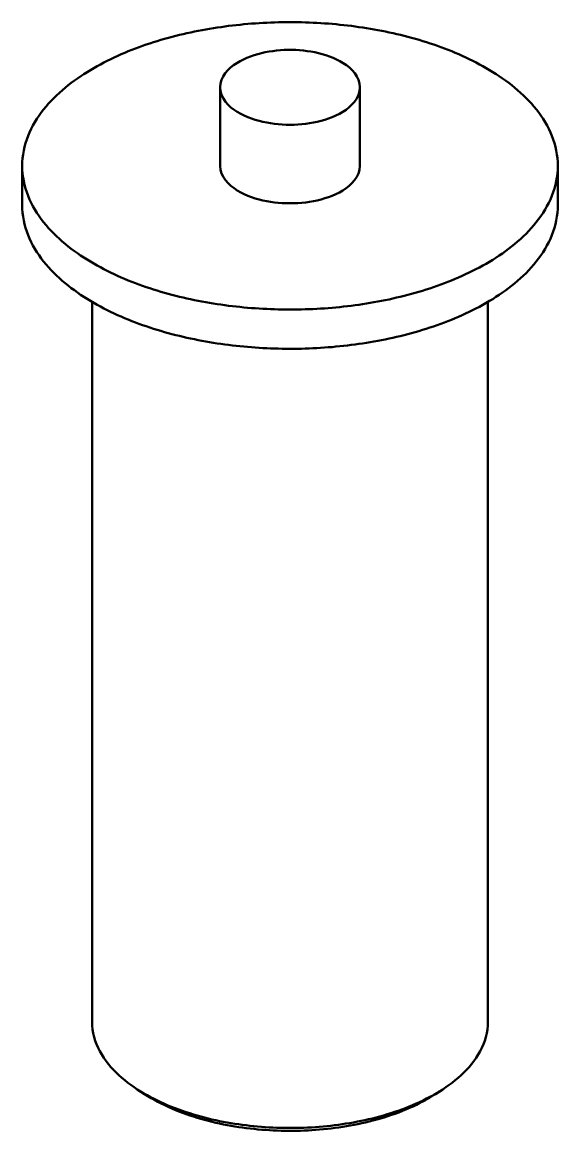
# Model space of a CAD drawing. Header units: millimetres. Extents: x 0 to 841, y 0 to 594.
# Drawn here: x 385.96 to 402.73, y 272.56 to 307.31 of the extents above; entities that cross this region are included whole.
import ezdxf

# ---------------------------------------------------------------- set-up
doc = ezdxf.new("R2010")
doc.units = ezdxf.units.MM
doc.layers.add('FINA', color=7, linetype='CONTINUOUS', lineweight=25)
doc.layers.add('VIS', color=7, linetype='CONTINUOUS', lineweight=50)

msp = doc.modelspace()

# ---------------------------------------------------------------- linework, layer by layer
at = {"layer": 'FINA'}
for points in [[(402.734, 302.804), (402.731, 302.924), (402.722, 303.045), (402.708, 303.164), (402.687, 303.283), (402.661, 303.4), (402.629, 303.516), (402.592, 303.631), (402.55, 303.743), (402.503, 303.854), (402.452, 303.963), (402.396, 304.07), (402.336, 304.175), (402.273, 304.277), (402.206, 304.377), (402.136, 304.475), (402.062, 304.57), (401.986, 304.663), (401.907, 304.754), (401.825, 304.843), (401.742, 304.929), (401.656, 305.013), (401.567, 305.095), (401.477, 305.175), (401.385, 305.253), (401.292, 305.329), (401.197, 305.403), (401.1, 305.474), (401.002, 305.544), (400.903, 305.612), (400.803, 305.679), (400.701, 305.743), (400.598, 305.806), (400.494, 305.867), (400.39, 305.927), (400.284, 305.984), (400.178, 306.041), (400.071, 306.095), (399.963, 306.149), (399.854, 306.2), (399.744, 306.251), (399.634, 306.299), (399.524, 306.347), (399.412, 306.393), (399.301, 306.438), (399.188, 306.481), (399.076, 306.523), (398.962, 306.564), (398.849, 306.603), (398.734, 306.642), (398.62, 306.679), (398.505, 306.714), (398.39, 306.749), (398.274, 306.783), (398.158, 306.815), (398.042, 306.846), (397.925, 306.876), (397.808, 306.905), (397.691, 306.933), (397.574, 306.96), (397.456, 306.986), (397.339, 307.011), (397.22, 307.034), (397.102, 307.057), (396.984, 307.078), (396.865, 307.099), (396.746, 307.118), (396.627, 307.137), (396.508, 307.155), (396.389, 307.171), (396.27, 307.187), (396.15, 307.201), (396.031, 307.215), (395.911, 307.228), (395.791, 307.239), (395.671, 307.25), (395.551, 307.26), (395.431, 307.269), (395.311, 307.277), (395.191, 307.284), (395.071, 307.29), (394.95, 307.295), (394.83, 307.299), (394.71, 307.302), (394.589, 307.305), (394.469, 307.306), (394.348, 307.306), (394.228, 307.306), (394.108, 307.305), (393.987, 307.302), (393.867, 307.299), (393.747, 307.295), (393.626, 307.29), (393.506, 307.284), (393.386, 307.277), (393.266, 307.269), (393.146, 307.26), (393.026, 307.25), (392.906, 307.239), (392.786, 307.228), (392.666, 307.215), (392.547, 307.201), (392.427, 307.187), (392.308, 307.171), (392.189, 307.155), (392.07, 307.137), (391.951, 307.118), (391.832, 307.099), (391.713, 307.078), (391.595, 307.057), (391.476, 307.034), (391.358, 307.011), (391.241, 306.986), (391.123, 306.96), (391.006, 306.933), (390.889, 306.905), (390.772, 306.876), (390.655, 306.846), (390.539, 306.815), (390.423, 306.783), (390.307, 306.749), (390.192, 306.714), (390.077, 306.679), (389.963, 306.642), (389.848, 306.603), (389.735, 306.564), (389.621, 306.523), (389.509, 306.481), (389.396, 306.438), (389.285, 306.393), (389.173, 306.347), (389.063, 306.299), (388.953, 306.251), (388.843, 306.2), (388.734, 306.149), (388.626, 306.095), (388.519, 306.041), (388.413, 305.984), (388.307, 305.927), (388.202, 305.867), (388.099, 305.806), (387.996, 305.743), (387.894, 305.679), (387.794, 305.612), (387.695, 305.544), (387.597, 305.474), (387.5, 305.403), (387.405, 305.329), (387.311, 305.253), (387.22, 305.175), (387.13, 305.095), (387.041, 305.013), (386.955, 304.929), (386.871, 304.843), (386.79, 304.754), (386.711, 304.663), (386.635, 304.57), (386.561, 304.475), (386.491, 304.377), (386.424, 304.277), (386.361, 304.175), (386.301, 304.07), (386.245, 303.963), (386.194, 303.854), (386.147, 303.743), (386.105, 303.631), (386.068, 303.516), (386.036, 303.4), (386.01, 303.283), (385.989, 303.164), (385.975, 303.045), (385.966, 302.924), (385.963, 302.804)], [(396.536, 305.265), (396.525, 305.384), (396.492, 305.5), (396.441, 305.608), (396.374, 305.708), (396.297, 305.799), (396.21, 305.882), (396.116, 305.957), (396.017, 306.025), (395.913, 306.086), (395.807, 306.14), (395.697, 306.19), (395.586, 306.234), (395.472, 306.273), (395.357, 306.307), (395.241, 306.337), (395.124, 306.363), (395.006, 306.385), (394.887, 306.403), (394.768, 306.418), (394.648, 306.428), (394.528, 306.435), (394.409, 306.439), (394.288, 306.439), (394.168, 306.435), (394.049, 306.428), (393.929, 306.418), (393.81, 306.403), (393.691, 306.385), (393.573, 306.363), (393.456, 306.337), (393.34, 306.307), (393.225, 306.273), (393.111, 306.234), (393, 306.19), (392.89, 306.14), (392.783, 306.086), (392.68, 306.025), (392.581, 305.957), (392.487, 305.882), (392.4, 305.799), (392.322, 305.708), (392.256, 305.608), (392.205, 305.5), (392.172, 305.384), (392.161, 305.265)], [(392.161, 305.265), (392.173, 305.143), (392.207, 305.025), (392.261, 304.914), (392.329, 304.813), (392.41, 304.72), (392.5, 304.637), (392.597, 304.561), (392.699, 304.493), (392.806, 304.432), (392.916, 304.377), (393.029, 304.328), (393.143, 304.285), (393.26, 304.246), (393.378, 304.212), (393.498, 304.183), (393.618, 304.158), (393.739, 304.137), (393.861, 304.12), (393.983, 304.107), (394.105, 304.098), (394.228, 304.092), (394.351, 304.09), (394.474, 304.092), (394.597, 304.098), (394.719, 304.107), (394.841, 304.121), (394.963, 304.138), (395.084, 304.159), (395.204, 304.184), (395.323, 304.213), (395.442, 304.248), (395.558, 304.286), (395.673, 304.33), (395.786, 304.379), (395.895, 304.434)], [(392.161, 305.265), (392.161, 302.804)], [(395.895, 304.434), (396.001, 304.495), (396.103, 304.563), (396.199, 304.639), (396.289, 304.722), (396.369, 304.815), (396.437, 304.916), (396.49, 305.026), (396.524, 305.143), (396.536, 305.265)], [(396.536, 305.265), (396.536, 302.804)], [(385.963, 302.804), (385.966, 302.684), (385.975, 302.564), (385.989, 302.444), (386.01, 302.326), (386.036, 302.208), (386.068, 302.092), (386.105, 301.978), (386.147, 301.865), (386.194, 301.754), (386.245, 301.645), (386.301, 301.539), (386.36, 301.434), (386.424, 301.332), (386.491, 301.232), (386.561, 301.134), (386.634, 301.039), (386.71, 300.946), (386.789, 300.855), (386.871, 300.766), (386.955, 300.68), (387.041, 300.596), (387.129, 300.514), (387.219, 300.434), (387.311, 300.356), (387.404, 300.28), (387.499, 300.207), (387.596, 300.135), (387.694, 300.065), (387.793, 299.997), (387.893, 299.93), (387.995, 299.866), (388.097, 299.803), (388.201, 299.742), (388.306, 299.682), (388.411, 299.625), (388.518, 299.568), (388.625, 299.514), (388.733, 299.46), (388.841, 299.409), (388.951, 299.359), (389.061, 299.31), (389.171, 299.262), (389.283, 299.216), (389.394, 299.172), (389.506, 299.128), (389.619, 299.086), (389.732, 299.045), (389.846, 299.006), (389.96, 298.967), (390.075, 298.93), (390.19, 298.895), (390.305, 298.86), (390.42, 298.826), (390.536, 298.794), (390.652, 298.763), (390.769, 298.733), (390.886, 298.704), (391.003, 298.676), (391.12, 298.649), (391.238, 298.623), (391.355, 298.598), (391.473, 298.575), (391.592, 298.552), (391.71, 298.53), (391.829, 298.51), (391.947, 298.49), (392.066, 298.472), (392.185, 298.454), (392.304, 298.438), (392.424, 298.422), (392.543, 298.407), (392.663, 298.394), (392.782, 298.381), (392.902, 298.369), (393.022, 298.358), (393.142, 298.349), (393.262, 298.34), (393.382, 298.332), (393.502, 298.325), (393.622, 298.319), (393.743, 298.314), (393.863, 298.309), (393.983, 298.306), (394.104, 298.304), (394.224, 298.302), (394.344, 298.302), (394.465, 298.302), (394.585, 298.304), (394.705, 298.306), (394.825, 298.309), (394.946, 298.313), (395.066, 298.318), (395.186, 298.324), (395.306, 298.331), (395.426, 298.339), (395.546, 298.348), (395.666, 298.358), (395.786, 298.368), (395.906, 298.38), (396.026, 298.393), (396.145, 298.406), (396.265, 298.421), (396.384, 298.436), (396.503, 298.453), (396.622, 298.47), (396.741, 298.489), (396.86, 298.508), (396.978, 298.529), (397.097, 298.55), (397.215, 298.573), (397.333, 298.597), (397.451, 298.621), (397.568, 298.647), (397.686, 298.674), (397.803, 298.702), (397.92, 298.73), (398.036, 298.761), (398.152, 298.792), (398.268, 298.824), (398.384, 298.857), (398.499, 298.892), (398.614, 298.928), (398.729, 298.965), (398.843, 299.003), (398.956, 299.042), (399.07, 299.083), (399.182, 299.125), (399.295, 299.168), (399.406, 299.213), (399.518, 299.259), (399.628, 299.306), (399.738, 299.355), (399.848, 299.405), (399.956, 299.457), (400.064, 299.51), (400.172, 299.564), (400.278, 299.621)], [(385.963, 302.804), (385.963, 301.574)], [(392.161, 302.804), (392.173, 302.682), (392.207, 302.564), (392.261, 302.454), (392.329, 302.352), (392.41, 302.26), (392.5, 302.176), (392.597, 302.1), (392.699, 302.032), (392.806, 301.971), (392.916, 301.916), (393.029, 301.867), (393.143, 301.824), (393.26, 301.785), (393.378, 301.751), (393.498, 301.722), (393.618, 301.697), (393.739, 301.676), (393.861, 301.659), (393.983, 301.646), (394.105, 301.637), (394.228, 301.631), (394.351, 301.63), (394.474, 301.632), (394.597, 301.637), (394.719, 301.647), (394.841, 301.66), (394.963, 301.677), (395.084, 301.698), (395.204, 301.723), (395.323, 301.753), (395.442, 301.787), (395.558, 301.826), (395.673, 301.869), (395.786, 301.919), (395.895, 301.974)], [(395.895, 301.974), (396.001, 302.035), (396.103, 302.103), (396.199, 302.178), (396.289, 302.262), (396.369, 302.354), (396.437, 302.455), (396.49, 302.565), (396.524, 302.683), (396.536, 302.804)], [(400.278, 299.621), (400.384, 299.678), (400.489, 299.738), (400.593, 299.799), (400.696, 299.862), (400.798, 299.926), (400.898, 299.993), (400.998, 300.061), (401.096, 300.131), (401.193, 300.203), (401.288, 300.276), (401.382, 300.352), (401.474, 300.43), (401.564, 300.51), (401.653, 300.592), (401.739, 300.676), (401.823, 300.763), (401.905, 300.852), (401.984, 300.942), (402.06, 301.036), (402.134, 301.131), (402.204, 301.229), (402.272, 301.329), (402.335, 301.432), (402.395, 301.536), (402.451, 301.643), (402.502, 301.752), (402.549, 301.863), (402.591, 301.976), (402.628, 302.091), (402.66, 302.207), (402.687, 302.325), (402.707, 302.444), (402.722, 302.563), (402.731, 302.684), (402.734, 302.804)], [(402.734, 302.804), (402.734, 301.574)], [(385.963, 301.574), (385.966, 301.453), (385.975, 301.333), (385.989, 301.214), (386.01, 301.096), (386.036, 300.978), (386.068, 300.862), (386.105, 300.748), (386.147, 300.635), (386.194, 300.524), (386.245, 300.415), (386.301, 300.308), (386.36, 300.204), (386.424, 300.101), (386.491, 300.001), (386.561, 299.904), (386.634, 299.808), (386.71, 299.715), (386.789, 299.624), (386.871, 299.536), (386.955, 299.45), (387.041, 299.365), (387.129, 299.283), (387.219, 299.204), (387.311, 299.126), (387.404, 299.05), (387.499, 298.976), (387.596, 298.904), (387.694, 298.834), (387.793, 298.766), (387.893, 298.7), (387.995, 298.635), (388.097, 298.573), (388.201, 298.511), (388.306, 298.452), (388.411, 298.394), (388.518, 298.338), (388.625, 298.283), (388.733, 298.23), (388.841, 298.178), (388.951, 298.128), (389.061, 298.079), (389.171, 298.032), (389.283, 297.986), (389.394, 297.941), (389.506, 297.898), (389.619, 297.856), (389.732, 297.815), (389.846, 297.775), (389.96, 297.737), (390.075, 297.7), (390.19, 297.664), (390.305, 297.629), (390.42, 297.596), (390.536, 297.564), (390.652, 297.532), (390.769, 297.502), (390.886, 297.473), (391.003, 297.445), (391.12, 297.418), (391.238, 297.393), (391.355, 297.368), (391.473, 297.344), (391.592, 297.322), (391.71, 297.3), (391.829, 297.28), (391.947, 297.26), (392.066, 297.241), (392.185, 297.224), (392.304, 297.207), (392.424, 297.192), (392.543, 297.177), (392.663, 297.163), (392.782, 297.151), (392.902, 297.139), (393.022, 297.128), (393.142, 297.118), (393.262, 297.109), (393.382, 297.101), (393.502, 297.094), (393.622, 297.088), (393.743, 297.083), (393.863, 297.079), (393.983, 297.076), (394.104, 297.073), (394.224, 297.072), (394.344, 297.071), (394.465, 297.072), (394.585, 297.073), (394.705, 297.075), (394.825, 297.079), (394.946, 297.083), (395.066, 297.088), (395.186, 297.094), (395.306, 297.101), (395.426, 297.109), (395.546, 297.118), (395.666, 297.127), (395.786, 297.138), (395.906, 297.15), (396.026, 297.162), (396.145, 297.176), (396.265, 297.191), (396.384, 297.206), (396.503, 297.223), (396.622, 297.24), (396.741, 297.259), (396.86, 297.278), (396.978, 297.299), (397.097, 297.32), (397.215, 297.343), (397.333, 297.366), (397.451, 297.391), (397.568, 297.417), (397.686, 297.443), (397.803, 297.471), (397.92, 297.5), (398.036, 297.53), (398.152, 297.561), (398.268, 297.594), (398.384, 297.627), (398.499, 297.662), (398.614, 297.697), (398.729, 297.734), (398.843, 297.773), (398.956, 297.812), (399.07, 297.853), (399.182, 297.895), (399.295, 297.938), (399.406, 297.983), (399.518, 298.029), (399.628, 298.076), (399.738, 298.125), (399.848, 298.175), (399.956, 298.226), (400.064, 298.279), (400.172, 298.334), (400.278, 298.39)], [(400.278, 298.39), (400.384, 298.448), (400.489, 298.507), (400.593, 298.569), (400.696, 298.631), (400.798, 298.696), (400.898, 298.762), (400.998, 298.83), (401.096, 298.9), (401.193, 298.972), (401.288, 299.046), (401.382, 299.122), (401.474, 299.2), (401.564, 299.28), (401.653, 299.362), (401.739, 299.446), (401.823, 299.532), (401.905, 299.621), (401.984, 299.712), (402.06, 299.805), (402.134, 299.901), (402.204, 299.999), (402.272, 300.099), (402.335, 300.201), (402.395, 300.306), (402.451, 300.413), (402.502, 300.522), (402.549, 300.633), (402.591, 300.746), (402.628, 300.861), (402.66, 300.977), (402.687, 301.095), (402.707, 301.213), (402.722, 301.333), (402.731, 301.453), (402.734, 301.574)], [(388.15, 298.541), (388.15, 275.982)], [(400.547, 298.541), (400.547, 275.982)], [(388.15, 275.982), (388.154, 275.861), (388.166, 275.741), (388.187, 275.622), (388.214, 275.504), (388.249, 275.389), (388.291, 275.276), (388.34, 275.165), (388.394, 275.057), (388.454, 274.952), (388.519, 274.851), (388.589, 274.752), (388.663, 274.657), (388.741, 274.564), (388.822, 274.475), (388.907, 274.389), (388.994, 274.306), (389.084, 274.225), (389.177, 274.148), (389.271, 274.073), (389.368, 274.001), (389.467, 273.931), (389.567, 273.864)], [(399.13, 273.864), (399.23, 273.931), (399.329, 274.001), (399.425, 274.073), (399.52, 274.148), (399.613, 274.225), (399.703, 274.306), (399.79, 274.389), (399.875, 274.475), (399.956, 274.564), (400.034, 274.657), (400.108, 274.752), (400.178, 274.851), (400.243, 274.952), (400.303, 275.057), (400.357, 275.165), (400.406, 275.276), (400.448, 275.389), (400.483, 275.504), (400.51, 275.622), (400.53, 275.741), (400.543, 275.861), (400.547, 275.982)], [(389.567, 273.864), (389.669, 273.799), (389.773, 273.737), (389.877, 273.677), (389.983, 273.619), (390.09, 273.564), (390.198, 273.51), (390.307, 273.459), (390.417, 273.409), (390.528, 273.361), (390.64, 273.315), (390.752, 273.271), (390.865, 273.229), (390.978, 273.189), (391.093, 273.15), (391.207, 273.113), (391.323, 273.077), (391.438, 273.044), (391.555, 273.011), (391.671, 272.98), (391.788, 272.951), (391.906, 272.923), (392.023, 272.897), (392.141, 272.872), (392.26, 272.849), (392.378, 272.827), (392.497, 272.806), (392.616, 272.787), (392.735, 272.769), (392.855, 272.752), (392.975, 272.737), (393.094, 272.723), (393.214, 272.71), (393.334, 272.699), (393.455, 272.689), (393.575, 272.68), (393.695, 272.672), (393.816, 272.666), (393.936, 272.661), (394.057, 272.658), (394.177, 272.655), (394.298, 272.654), (394.419, 272.654), (394.539, 272.656), (394.66, 272.658), (394.78, 272.662), (394.901, 272.667), (395.021, 272.674), (395.142, 272.681), (395.262, 272.69), (395.382, 272.701), (395.502, 272.712), (395.622, 272.725), (395.742, 272.739), (395.862, 272.755), (395.981, 272.771), (396.1, 272.79), (396.219, 272.809), (396.338, 272.83), (396.457, 272.852), (396.575, 272.876), (396.693, 272.901), (396.811, 272.928), (396.928, 272.956), (397.045, 272.985), (397.161, 273.016), (397.277, 273.049), (397.393, 273.083), (397.508, 273.119), (397.623, 273.156), (397.737, 273.195), (397.851, 273.236), (397.964, 273.279), (398.076, 273.323), (398.187, 273.369), (398.298, 273.417), (398.408, 273.467), (398.517, 273.519), (398.624, 273.573), (398.731, 273.629)], [(389.792, 273.718), (389.567, 273.864)], [(389.683, 273.791), (389.701, 273.778), (389.719, 273.766), (389.738, 273.754), (389.756, 273.742), (389.774, 273.73), (389.792, 273.718)], [(398.731, 273.629), (398.799, 273.666), (398.866, 273.703), (398.933, 273.742), (398.999, 273.782), (399.065, 273.822), (399.13, 273.864)], [(398.905, 273.718), (399.13, 273.864)], [(398.905, 273.718), (398.923, 273.73), (398.941, 273.742), (398.959, 273.754), (398.978, 273.766), (398.996, 273.778), (399.014, 273.791)], [(389.792, 273.718), (389.895, 273.653), (389.998, 273.59), (390.104, 273.531), (390.21, 273.473), (390.318, 273.418), (390.427, 273.364), (390.536, 273.313), (390.647, 273.264), (390.759, 273.217), (390.871, 273.172), (390.984, 273.129), (391.098, 273.088), (391.212, 273.048), (391.327, 273.011), (391.443, 272.975), (391.559, 272.94), (391.676, 272.908), (391.793, 272.877), (391.91, 272.847), (392.028, 272.819), (392.146, 272.793), (392.265, 272.768), (392.384, 272.745), (392.503, 272.723), (392.622, 272.703), (392.742, 272.684), (392.861, 272.667), (392.981, 272.651), (393.102, 272.636), (393.222, 272.623), (393.342, 272.611), (393.463, 272.6), (393.584, 272.591), (393.705, 272.583), (393.826, 272.577), (393.946, 272.572), (394.068, 272.568), (394.189, 272.566), (394.31, 272.565), (394.431, 272.565), (394.552, 272.566), (394.673, 272.569), (394.794, 272.573), (394.915, 272.579), (395.036, 272.586), (395.156, 272.594), (395.277, 272.604), (395.398, 272.615), (395.518, 272.627), (395.638, 272.641), (395.758, 272.656), (395.878, 272.673), (395.998, 272.691), (396.118, 272.71), (396.237, 272.731), (396.356, 272.753), (396.475, 272.777), (396.593, 272.802), (396.711, 272.829), (396.829, 272.858), (396.946, 272.888), (397.063, 272.919), (397.179, 272.952), (397.295, 272.987), (397.411, 273.024), (397.526, 273.062), (397.64, 273.102), (397.753, 273.144), (397.866, 273.188), (397.978, 273.234), (398.09, 273.282), (398.2, 273.331), (398.309, 273.383), (398.418, 273.437), (398.525, 273.493)], [(398.525, 273.493), (398.59, 273.528), (398.654, 273.565), (398.717, 273.601), (398.78, 273.639), (398.843, 273.678), (398.905, 273.718)]]:
    msp.add_lwpolyline(points, dxfattribs=at)
at = {"layer": 'VIS'}
for points in [[(402.734, 302.804), (402.731, 302.924), (402.722, 303.045), (402.708, 303.164), (402.687, 303.283), (402.661, 303.4), (402.629, 303.516), (402.592, 303.631), (402.55, 303.743), (402.503, 303.854), (402.452, 303.963), (402.396, 304.07), (402.336, 304.175), (402.273, 304.277), (402.206, 304.377), (402.136, 304.475), (402.062, 304.57), (401.986, 304.663), (401.907, 304.754), (401.825, 304.843), (401.742, 304.929), (401.656, 305.013), (401.567, 305.095), (401.477, 305.175), (401.385, 305.253), (401.292, 305.329), (401.197, 305.403), (401.1, 305.474), (401.002, 305.544), (400.903, 305.612), (400.803, 305.679), (400.701, 305.743), (400.598, 305.806), (400.494, 305.867), (400.39, 305.927), (400.284, 305.984), (400.178, 306.041), (400.071, 306.095), (399.963, 306.149), (399.854, 306.2), (399.744, 306.251), (399.634, 306.299), (399.524, 306.347), (399.412, 306.393), (399.301, 306.438), (399.188, 306.481), (399.076, 306.523), (398.962, 306.564), (398.849, 306.603), (398.734, 306.642), (398.62, 306.679), (398.505, 306.714), (398.39, 306.749), (398.274, 306.783), (398.158, 306.815), (398.042, 306.846), (397.925, 306.876), (397.808, 306.905), (397.691, 306.933), (397.574, 306.96), (397.456, 306.986), (397.339, 307.011), (397.22, 307.034), (397.102, 307.057), (396.984, 307.078), (396.865, 307.099), (396.746, 307.118), (396.627, 307.137), (396.508, 307.155), (396.389, 307.171), (396.27, 307.187), (396.15, 307.201), (396.031, 307.215), (395.911, 307.228), (395.791, 307.239), (395.671, 307.25), (395.551, 307.26), (395.431, 307.269), (395.311, 307.277), (395.191, 307.284), (395.071, 307.29), (394.95, 307.295), (394.83, 307.299), (394.71, 307.302), (394.589, 307.305), (394.469, 307.306), (394.348, 307.306), (394.228, 307.306), (394.108, 307.305), (393.987, 307.302), (393.867, 307.299), (393.747, 307.295), (393.626, 307.29), (393.506, 307.284), (393.386, 307.277), (393.266, 307.269), (393.146, 307.26), (393.026, 307.25), (392.906, 307.239), (392.786, 307.228), (392.666, 307.215), (392.547, 307.201), (392.427, 307.187), (392.308, 307.171), (392.189, 307.155), (392.07, 307.137), (391.951, 307.118), (391.832, 307.099), (391.713, 307.078), (391.595, 307.057), (391.476, 307.034), (391.358, 307.011), (391.241, 306.986), (391.123, 306.96), (391.006, 306.933), (390.889, 306.905), (390.772, 306.876), (390.655, 306.846), (390.539, 306.815), (390.423, 306.783), (390.307, 306.749), (390.192, 306.714), (390.077, 306.679), (389.963, 306.642), (389.848, 306.603), (389.735, 306.564), (389.621, 306.523), (389.509, 306.481), (389.396, 306.438), (389.285, 306.393), (389.173, 306.347), (389.063, 306.299), (388.953, 306.251), (388.843, 306.2), (388.734, 306.149), (388.626, 306.095), (388.519, 306.041), (388.413, 305.984), (388.307, 305.927), (388.202, 305.867), (388.099, 305.806), (387.996, 305.743), (387.894, 305.679), (387.794, 305.612), (387.695, 305.544), (387.597, 305.474), (387.5, 305.403), (387.405, 305.329), (387.311, 305.253), (387.22, 305.175), (387.13, 305.095), (387.041, 305.013), (386.955, 304.929), (386.871, 304.843), (386.79, 304.754), (386.711, 304.663), (386.635, 304.57), (386.561, 304.475), (386.491, 304.377), (386.424, 304.277), (386.361, 304.175), (386.301, 304.07), (386.245, 303.963), (386.194, 303.854), (386.147, 303.743), (386.105, 303.631), (386.068, 303.516), (386.036, 303.4), (386.01, 303.283), (385.989, 303.164), (385.975, 303.045), (385.966, 302.924), (385.963, 302.804)], [(396.536, 305.265), (396.525, 305.384), (396.492, 305.5), (396.441, 305.608), (396.374, 305.708), (396.297, 305.799), (396.21, 305.882), (396.116, 305.957), (396.017, 306.025), (395.913, 306.086), (395.807, 306.14), (395.697, 306.19), (395.586, 306.234), (395.472, 306.273), (395.357, 306.307), (395.241, 306.337), (395.124, 306.363), (395.006, 306.385), (394.887, 306.403), (394.768, 306.418), (394.648, 306.428), (394.528, 306.435), (394.409, 306.439), (394.288, 306.439), (394.168, 306.435), (394.049, 306.428), (393.929, 306.418), (393.81, 306.403), (393.691, 306.385), (393.573, 306.363), (393.456, 306.337), (393.34, 306.307), (393.225, 306.273), (393.111, 306.234), (393, 306.19), (392.89, 306.14), (392.783, 306.086), (392.68, 306.025), (392.581, 305.957), (392.487, 305.882), (392.4, 305.799), (392.322, 305.708), (392.256, 305.608), (392.205, 305.5), (392.172, 305.384), (392.161, 305.265)], [(392.161, 305.265), (392.173, 305.143), (392.207, 305.025), (392.261, 304.914), (392.329, 304.813), (392.41, 304.72), (392.5, 304.637), (392.597, 304.561), (392.699, 304.493), (392.806, 304.432), (392.916, 304.377), (393.029, 304.328), (393.143, 304.285), (393.26, 304.246), (393.378, 304.212), (393.498, 304.183), (393.618, 304.158), (393.739, 304.137), (393.861, 304.12), (393.983, 304.107), (394.105, 304.098), (394.228, 304.092), (394.351, 304.09), (394.474, 304.092), (394.597, 304.098), (394.719, 304.107), (394.841, 304.121), (394.963, 304.138), (395.084, 304.159), (395.204, 304.184), (395.323, 304.213), (395.442, 304.248), (395.558, 304.286), (395.673, 304.33), (395.786, 304.379), (395.895, 304.434)], [(392.161, 305.265), (392.161, 302.804)], [(395.895, 304.434), (396.001, 304.495), (396.103, 304.563), (396.199, 304.639), (396.289, 304.722), (396.369, 304.815), (396.437, 304.916), (396.49, 305.026), (396.524, 305.143), (396.536, 305.265)], [(396.536, 305.265), (396.536, 302.804)], [(385.963, 302.804), (385.966, 302.684), (385.975, 302.564), (385.989, 302.444), (386.01, 302.326), (386.036, 302.208), (386.068, 302.092), (386.105, 301.978), (386.147, 301.865), (386.194, 301.754), (386.245, 301.645), (386.301, 301.539), (386.36, 301.434), (386.424, 301.332), (386.491, 301.232), (386.561, 301.134), (386.634, 301.039), (386.71, 300.946), (386.789, 300.855), (386.871, 300.766), (386.955, 300.68), (387.041, 300.596), (387.129, 300.514), (387.219, 300.434), (387.311, 300.356), (387.404, 300.28), (387.499, 300.207), (387.596, 300.135), (387.694, 300.065), (387.793, 299.997), (387.893, 299.93), (387.995, 299.866), (388.097, 299.803), (388.201, 299.742), (388.306, 299.682), (388.411, 299.625), (388.518, 299.568), (388.625, 299.514), (388.733, 299.46), (388.841, 299.409), (388.951, 299.359), (389.061, 299.31), (389.171, 299.262), (389.283, 299.216), (389.394, 299.172), (389.506, 299.128), (389.619, 299.086), (389.732, 299.045), (389.846, 299.006), (389.96, 298.967), (390.075, 298.93), (390.19, 298.895), (390.305, 298.86), (390.42, 298.826), (390.536, 298.794), (390.652, 298.763), (390.769, 298.733), (390.886, 298.704), (391.003, 298.676), (391.12, 298.649), (391.238, 298.623), (391.355, 298.598), (391.473, 298.575), (391.592, 298.552), (391.71, 298.53), (391.829, 298.51), (391.947, 298.49), (392.066, 298.472), (392.185, 298.454), (392.304, 298.438), (392.424, 298.422), (392.543, 298.407), (392.663, 298.394), (392.782, 298.381), (392.902, 298.369), (393.022, 298.358), (393.142, 298.349), (393.262, 298.34), (393.382, 298.332), (393.502, 298.325), (393.622, 298.319), (393.743, 298.314), (393.863, 298.309), (393.983, 298.306), (394.104, 298.304), (394.224, 298.302), (394.344, 298.302), (394.465, 298.302), (394.585, 298.304), (394.705, 298.306), (394.825, 298.309), (394.946, 298.313), (395.066, 298.318), (395.186, 298.324), (395.306, 298.331), (395.426, 298.339), (395.546, 298.348), (395.666, 298.358), (395.786, 298.368), (395.906, 298.38), (396.026, 298.393), (396.145, 298.406), (396.265, 298.421), (396.384, 298.436), (396.503, 298.453), (396.622, 298.47), (396.741, 298.489), (396.86, 298.508), (396.978, 298.529), (397.097, 298.55), (397.215, 298.573), (397.333, 298.597), (397.451, 298.621), (397.568, 298.647), (397.686, 298.674), (397.803, 298.702), (397.92, 298.73), (398.036, 298.761), (398.152, 298.792), (398.268, 298.824), (398.384, 298.857), (398.499, 298.892), (398.614, 298.928), (398.729, 298.965), (398.843, 299.003), (398.956, 299.042), (399.07, 299.083), (399.182, 299.125), (399.295, 299.168), (399.406, 299.213), (399.518, 299.259), (399.628, 299.306), (399.738, 299.355), (399.848, 299.405), (399.956, 299.457), (400.064, 299.51), (400.172, 299.564), (400.278, 299.621)], [(385.963, 302.804), (385.963, 301.574)], [(392.161, 302.804), (392.173, 302.682), (392.207, 302.564), (392.261, 302.454), (392.329, 302.352), (392.41, 302.26), (392.5, 302.176), (392.597, 302.1), (392.699, 302.032), (392.806, 301.971), (392.916, 301.916), (393.029, 301.867), (393.143, 301.824), (393.26, 301.785), (393.378, 301.751), (393.498, 301.722), (393.618, 301.697), (393.739, 301.676), (393.861, 301.659), (393.983, 301.646), (394.105, 301.637), (394.228, 301.631), (394.351, 301.63), (394.474, 301.632), (394.597, 301.637), (394.719, 301.647), (394.841, 301.66), (394.963, 301.677), (395.084, 301.698), (395.204, 301.723), (395.323, 301.753), (395.442, 301.787), (395.558, 301.826), (395.673, 301.869), (395.786, 301.919), (395.895, 301.974)], [(395.895, 301.974), (396.001, 302.035), (396.103, 302.103), (396.199, 302.178), (396.289, 302.262), (396.369, 302.354), (396.437, 302.455), (396.49, 302.565), (396.524, 302.683), (396.536, 302.804)], [(400.278, 299.621), (400.384, 299.678), (400.489, 299.738), (400.593, 299.799), (400.696, 299.862), (400.798, 299.926), (400.898, 299.993), (400.998, 300.061), (401.096, 300.131), (401.193, 300.203), (401.288, 300.276), (401.382, 300.352), (401.474, 300.43), (401.564, 300.51), (401.653, 300.592), (401.739, 300.676), (401.823, 300.763), (401.905, 300.852), (401.984, 300.942), (402.06, 301.036), (402.134, 301.131), (402.204, 301.229), (402.272, 301.329), (402.335, 301.432), (402.395, 301.536), (402.451, 301.643), (402.502, 301.752), (402.549, 301.863), (402.591, 301.976), (402.628, 302.091), (402.66, 302.207), (402.687, 302.325), (402.707, 302.444), (402.722, 302.563), (402.731, 302.684), (402.734, 302.804)], [(402.734, 302.804), (402.734, 301.574)], [(385.963, 301.574), (385.966, 301.453), (385.975, 301.333), (385.989, 301.214), (386.01, 301.096), (386.036, 300.978), (386.068, 300.862), (386.105, 300.748), (386.147, 300.635), (386.194, 300.524), (386.245, 300.415), (386.301, 300.308), (386.36, 300.204), (386.424, 300.101), (386.491, 300.001), (386.561, 299.904), (386.634, 299.808), (386.71, 299.715), (386.789, 299.624), (386.871, 299.536), (386.955, 299.45), (387.041, 299.365), (387.129, 299.283), (387.219, 299.204), (387.311, 299.126), (387.404, 299.05), (387.499, 298.976), (387.596, 298.904), (387.694, 298.834), (387.793, 298.766), (387.893, 298.7), (387.995, 298.635), (388.097, 298.573), (388.201, 298.511), (388.306, 298.452), (388.411, 298.394), (388.518, 298.338), (388.625, 298.283), (388.733, 298.23), (388.841, 298.178), (388.951, 298.128), (389.061, 298.079), (389.171, 298.032), (389.283, 297.986), (389.394, 297.941), (389.506, 297.898), (389.619, 297.856), (389.732, 297.815), (389.846, 297.775), (389.96, 297.737), (390.075, 297.7), (390.19, 297.664), (390.305, 297.629), (390.42, 297.596), (390.536, 297.564), (390.652, 297.532), (390.769, 297.502), (390.886, 297.473), (391.003, 297.445), (391.12, 297.418), (391.238, 297.393), (391.355, 297.368), (391.473, 297.344), (391.592, 297.322), (391.71, 297.3), (391.829, 297.28), (391.947, 297.26), (392.066, 297.241), (392.185, 297.224), (392.304, 297.207), (392.424, 297.192), (392.543, 297.177), (392.663, 297.163), (392.782, 297.151), (392.902, 297.139), (393.022, 297.128), (393.142, 297.118), (393.262, 297.109), (393.382, 297.101), (393.502, 297.094), (393.622, 297.088), (393.743, 297.083), (393.863, 297.079), (393.983, 297.076), (394.104, 297.073), (394.224, 297.072), (394.344, 297.071), (394.465, 297.072), (394.585, 297.073), (394.705, 297.075), (394.825, 297.079), (394.946, 297.083), (395.066, 297.088), (395.186, 297.094), (395.306, 297.101), (395.426, 297.109), (395.546, 297.118), (395.666, 297.127), (395.786, 297.138), (395.906, 297.15), (396.026, 297.162), (396.145, 297.176), (396.265, 297.191), (396.384, 297.206), (396.503, 297.223), (396.622, 297.24), (396.741, 297.259), (396.86, 297.278), (396.978, 297.299), (397.097, 297.32), (397.215, 297.343), (397.333, 297.366), (397.451, 297.391), (397.568, 297.417), (397.686, 297.443), (397.803, 297.471), (397.92, 297.5), (398.036, 297.53), (398.152, 297.561), (398.268, 297.594), (398.384, 297.627), (398.499, 297.662), (398.614, 297.697), (398.729, 297.734), (398.843, 297.773), (398.956, 297.812), (399.07, 297.853), (399.182, 297.895), (399.295, 297.938), (399.406, 297.983), (399.518, 298.029), (399.628, 298.076), (399.738, 298.125), (399.848, 298.175), (399.956, 298.226), (400.064, 298.279), (400.172, 298.334), (400.278, 298.39)], [(400.278, 298.39), (400.384, 298.448), (400.489, 298.507), (400.593, 298.569), (400.696, 298.631), (400.798, 298.696), (400.898, 298.762), (400.998, 298.83), (401.096, 298.9), (401.193, 298.972), (401.288, 299.046), (401.382, 299.122), (401.474, 299.2), (401.564, 299.28), (401.653, 299.362), (401.739, 299.446), (401.823, 299.532), (401.905, 299.621), (401.984, 299.712), (402.06, 299.805), (402.134, 299.901), (402.204, 299.999), (402.272, 300.099), (402.335, 300.201), (402.395, 300.306), (402.451, 300.413), (402.502, 300.522), (402.549, 300.633), (402.591, 300.746), (402.628, 300.861), (402.66, 300.977), (402.687, 301.095), (402.707, 301.213), (402.722, 301.333), (402.731, 301.453), (402.734, 301.574)], [(388.15, 298.541), (388.15, 275.982)], [(400.547, 298.541), (400.547, 275.982)], [(388.15, 275.982), (388.154, 275.861), (388.166, 275.741), (388.187, 275.622), (388.214, 275.504), (388.249, 275.389), (388.291, 275.276), (388.34, 275.165), (388.394, 275.057), (388.454, 274.952), (388.519, 274.851), (388.589, 274.752), (388.663, 274.657), (388.741, 274.564), (388.822, 274.475), (388.907, 274.389), (388.994, 274.306), (389.084, 274.225), (389.177, 274.148), (389.271, 274.073), (389.368, 274.001), (389.467, 273.931), (389.567, 273.864)], [(399.13, 273.864), (399.23, 273.931), (399.329, 274.001), (399.425, 274.073), (399.52, 274.148), (399.613, 274.225), (399.703, 274.306), (399.79, 274.389), (399.875, 274.475), (399.956, 274.564), (400.034, 274.657), (400.108, 274.752), (400.178, 274.851), (400.243, 274.952), (400.303, 275.057), (400.357, 275.165), (400.406, 275.276), (400.448, 275.389), (400.483, 275.504), (400.51, 275.622), (400.53, 275.741), (400.543, 275.861), (400.547, 275.982)], [(389.567, 273.864), (389.669, 273.799), (389.773, 273.737), (389.877, 273.677), (389.983, 273.619), (390.09, 273.564), (390.198, 273.51), (390.307, 273.459), (390.417, 273.409), (390.528, 273.361), (390.64, 273.315), (390.752, 273.271), (390.865, 273.229), (390.978, 273.189), (391.093, 273.15), (391.207, 273.113), (391.323, 273.077), (391.438, 273.044), (391.555, 273.011), (391.671, 272.98), (391.788, 272.951), (391.906, 272.923), (392.023, 272.897), (392.141, 272.872), (392.26, 272.849), (392.378, 272.827), (392.497, 272.806), (392.616, 272.787), (392.735, 272.769), (392.855, 272.752), (392.975, 272.737), (393.094, 272.723), (393.214, 272.71), (393.334, 272.699), (393.455, 272.689), (393.575, 272.68), (393.695, 272.672), (393.816, 272.666), (393.936, 272.661), (394.057, 272.658), (394.177, 272.655), (394.298, 272.654), (394.419, 272.654), (394.539, 272.656), (394.66, 272.658), (394.78, 272.662), (394.901, 272.667), (395.021, 272.674), (395.142, 272.681), (395.262, 272.69), (395.382, 272.701), (395.502, 272.712), (395.622, 272.725), (395.742, 272.739), (395.862, 272.755), (395.981, 272.771), (396.1, 272.79), (396.219, 272.809), (396.338, 272.83), (396.457, 272.852), (396.575, 272.876), (396.693, 272.901), (396.811, 272.928), (396.928, 272.956), (397.045, 272.985), (397.161, 273.016), (397.277, 273.049), (397.393, 273.083), (397.508, 273.119), (397.623, 273.156), (397.737, 273.195), (397.851, 273.236), (397.964, 273.279), (398.076, 273.323), (398.187, 273.369), (398.298, 273.417), (398.408, 273.467), (398.517, 273.519), (398.624, 273.573), (398.731, 273.629)], [(389.792, 273.718), (389.567, 273.864)], [(389.683, 273.791), (389.701, 273.778), (389.719, 273.766), (389.738, 273.754), (389.756, 273.742), (389.774, 273.73), (389.792, 273.718)], [(398.731, 273.629), (398.799, 273.666), (398.866, 273.703), (398.933, 273.742), (398.999, 273.782), (399.065, 273.822), (399.13, 273.864)], [(398.905, 273.718), (399.13, 273.864)], [(398.905, 273.718), (398.923, 273.73), (398.941, 273.742), (398.959, 273.754), (398.978, 273.766), (398.996, 273.778), (399.014, 273.791)], [(389.792, 273.718), (389.895, 273.653), (389.998, 273.59), (390.104, 273.531), (390.21, 273.473), (390.318, 273.418), (390.427, 273.364), (390.536, 273.313), (390.647, 273.264), (390.759, 273.217), (390.871, 273.172), (390.984, 273.129), (391.098, 273.088), (391.212, 273.048), (391.327, 273.011), (391.443, 272.975), (391.559, 272.94), (391.676, 272.908), (391.793, 272.877), (391.91, 272.847), (392.028, 272.819), (392.146, 272.793), (392.265, 272.768), (392.384, 272.745), (392.503, 272.723), (392.622, 272.703), (392.742, 272.684), (392.861, 272.667), (392.981, 272.651), (393.102, 272.636), (393.222, 272.623), (393.342, 272.611), (393.463, 272.6), (393.584, 272.591), (393.705, 272.583), (393.826, 272.577), (393.946, 272.572), (394.068, 272.568), (394.189, 272.566), (394.31, 272.565), (394.431, 272.565), (394.552, 272.566), (394.673, 272.569), (394.794, 272.573), (394.915, 272.579), (395.036, 272.586), (395.156, 272.594), (395.277, 272.604), (395.398, 272.615), (395.518, 272.627), (395.638, 272.641), (395.758, 272.656), (395.878, 272.673), (395.998, 272.691), (396.118, 272.71), (396.237, 272.731), (396.356, 272.753), (396.475, 272.777), (396.593, 272.802), (396.711, 272.829), (396.829, 272.858), (396.946, 272.888), (397.063, 272.919), (397.179, 272.952), (397.295, 272.987), (397.411, 273.024), (397.526, 273.062), (397.64, 273.102), (397.753, 273.144), (397.866, 273.188), (397.978, 273.234), (398.09, 273.282), (398.2, 273.331), (398.309, 273.383), (398.418, 273.437), (398.525, 273.493)], [(398.525, 273.493), (398.59, 273.528), (398.654, 273.565), (398.717, 273.601), (398.78, 273.639), (398.843, 273.678), (398.905, 273.718)]]:
    msp.add_lwpolyline(points, dxfattribs=at)

doc.saveas('drawing.dxf')
